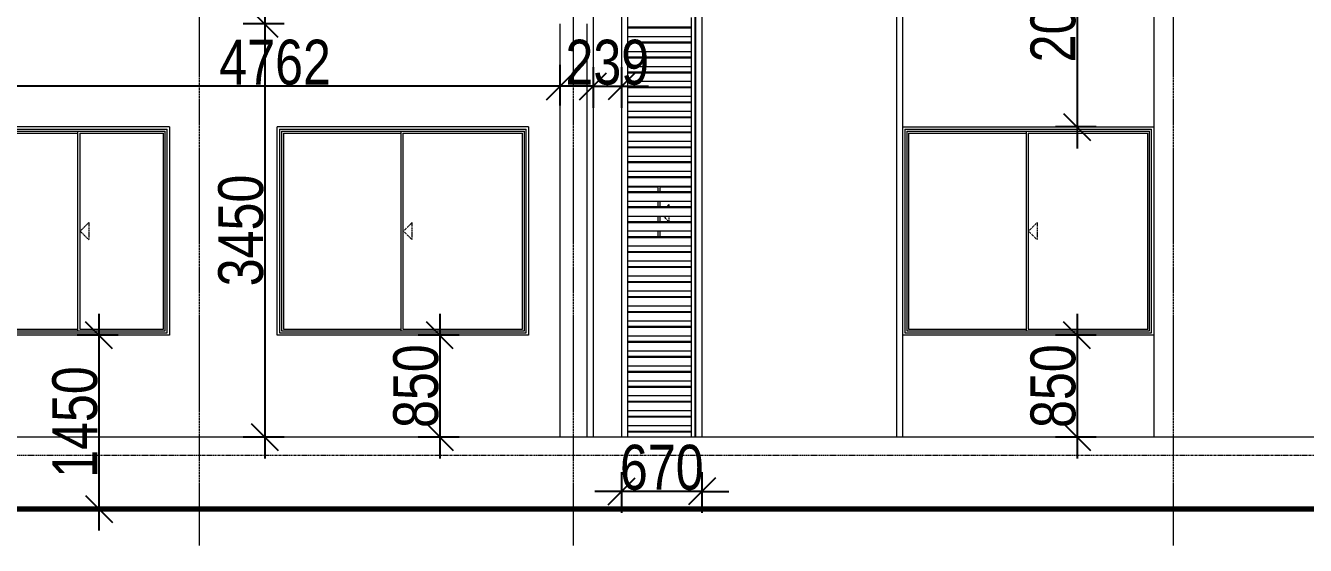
# Model space of a CAD drawing. Header units: millimetres. Extents: x -35190 to 411743, y -233114 to 23872.
# Drawn here: x 98985 to 109675, y -164512 to -160171 of the extents above; entities that cross this region are included whole.
import ezdxf

# ---------------------------------------------------------------- set-up
doc = ezdxf.new("R2010")
doc.units = ezdxf.units.MM
doc.linetypes.add('Centre', pattern=[31.75, 6.35, -4.7625, 15.875, -4.7625])
doc.linetypes.add('Grid Line', pattern=[22.225, 12.7, -3.175, 3.175, -3.175])
for name, color, linetype, lineweight in [('A-ANNO-DIMS', 211, 'Continuous', 9), ('A-DETL-WIDE', 214, 'Continuous', 70), ('A-FLOR-LEVL', 51, 'Continuous', 18), ('A-GLAZ', 151, 'Continuous', 18), ('A-GLAZ-CURT', 52, 'Continuous', 18), ('A-GLAZ-CWMG', 51, 'Continuous', 18), ('A-WALL', 113, 'Continuous', 18), ('Q-CASE', 31, 'Continuous', 18), ('S-GRID', 1, 'Continuous', 9)]:
    doc.layers.add(name, color=color, linetype=linetype, lineweight=lineweight)
doc.styles.add('Arial_3', font='arial.ttf', dxfattribs={"width": 0.8, "height": 375})
doc.dimstyles.new('main_4_5mm', dxfattribs={"dimscale": 304.8, "dimtxt": 382.597275, "dimasz": 0.738189, "dimexe": 0.590551, "dimexo": 0.0625, "dimgap": 0.024606, "dimtad": 1, "dimdec": 0, "dimzin": 0, "dimdsep": 46, "dimtxsty": 'Arial_3', "dimblk1": 'OBLIQUE', "dimblk2": 'OBLIQUE', "dimsah": 1, "dimcen": 0.09, "dimdle": 0.590551, "dimazin": 0, "dimtfac": 1, "dimtdec": 4, "dimtix": 1, "dimtmove": 0, "dimatfit": 3, "dimfxl": 0.590551, "dimfxlon": 1, "dimtvp": 1, "dimtolj": 1, "dimtzin": 0, "dimarcsym": 2})

# ---------------------------------------------------------------- blocks, each defined once
blk = doc.blocks.new('Sliding - 2L - SL2_1 X 1_8-V1-South')
at = {"layer": 'A-GLAZ'}
for p, q in [((34079, 3170), (34079, 1470)), ((34079, 3170), (36139, 3170)), ((34095, 3154), (34095, 1486)), ((34095, 3154), (36123, 3154)), ((34110, 3139), (34110, 1501)), ((34110, 3139), (35094, 3139)), ((35094, 1486), (35094, 3154)), ((35094, 1501), (35094, 3139)), ((35109, 3139), (35109, 1501)), ((35109, 3139), (36108, 3139)), ((36108, 1501), (36108, 3139)), ((36123, 1486), (36123, 3154)), ((36139, 1470), (36139, 3170)), ((34110, 1501), (35094, 1501)), ((35109, 1501), (36108, 1501)), ((34079, 1470), (36139, 1470)), ((34095, 1486), (36123, 1486))]:
    blk.add_line(p, q, dxfattribs=at)
at = {"layer": 'A-GLAZ', "linetype": 'Centre'}
for p, q in [((35113, 2320), (35183, 2391)), ((35183, 2391), (35183, 2249)), ((35113, 2320), (35183, 2249))]:
    blk.add_line(p, q, dxfattribs=at)
blk = doc.blocks.new('Sliding - 2L - SL2_1 X 1_8-V2-South')
at = {"layer": 'A-GLAZ'}
for p, q in [((30936, 3190), (28836, 3190)), ((28836, 1450), (28836, 3190)), ((28856, 3170), (28856, 1470)), ((28856, 3170), (30916, 3170)), ((28872, 3154), (28872, 1486)), ((28872, 3154), (30900, 3154)), ((28888, 3139), (28888, 1501)), ((28888, 3139), (29871, 3139)), ((29871, 1486), (29871, 3154)), ((29871, 1501), (29871, 3139)), ((29886, 3139), (29886, 1501)), ((29886, 3139), (30885, 3139)), ((30885, 1501), (30885, 3139)), ((30900, 1486), (30900, 3154)), ((30916, 1470), (30916, 3170)), ((30936, 3190), (30936, 1450)), ((28888, 1501), (29871, 1501)), ((29886, 1501), (30885, 1501)), ((30936, 1450), (28836, 1450)), ((28856, 1470), (30916, 1470)), ((28872, 1486), (30900, 1486))]:
    blk.add_line(p, q, dxfattribs=at)
at = {"layer": 'A-GLAZ', "linetype": 'Centre'}
for p, q in [((29890, 2320), (29961, 2391)), ((29961, 2391), (29961, 2249)), ((29890, 2320), (29961, 2249))]:
    blk.add_line(p, q, dxfattribs=at)
blk = doc.blocks.new('Sliding - 2L - SL1_5 X 1_8-V5-South')
at = {"layer": 'A-GLAZ'}
for p, q in [((27936, 3190), (26436, 3190)), ((26456, 3170), (26456, 1470)), ((26456, 3170), (27916, 3170)), ((26472, 3154), (26472, 1486)), ((26472, 3154), (27900, 3154)), ((26488, 3139), (26488, 1501)), ((26488, 3139), (27171, 3139)), ((27171, 1486), (27171, 3154)), ((27171, 1501), (27171, 3139)), ((27186, 3139), (27186, 1501)), ((27186, 3139), (27885, 3139)), ((27885, 1501), (27885, 3139)), ((27900, 1486), (27900, 3154)), ((27916, 1470), (27916, 3170)), ((27936, 3190), (27936, 1450)), ((26488, 1501), (27171, 1501)), ((27186, 1501), (27885, 1501)), ((27936, 1450), (26436, 1450)), ((26456, 1470), (27916, 1470)), ((26472, 1486), (27900, 1486))]:
    blk.add_line(p, q, dxfattribs=at)
at = {"layer": 'A-GLAZ', "linetype": 'Centre'}
for p, q in [((27190, 2320), (27261, 2391)), ((27261, 2391), (27261, 2249)), ((27190, 2320), (27261, 2249))]:
    blk.add_line(p, q, dxfattribs=at)
blk = doc.blocks.new('Casework 1 - Casework 1-478824-South')
at = {"layer": 'Q-CASE'}
for p, q in [((31474, 10690), (31474, 600)), ((31713, 10690), (31713, 600)), ((31763, 10690), (31763, 600)), ((32333, 600), (32333, 10690)), ((32383, 10690), (32383, 600)), ((34009, 10690), (34009, 600)), ((34059, 10690), (34059, 600)), ((36159, 10690), (36159, 600)), ((31424, 600), (31424, 4050)), ((34059, 3190), (36159, 3190)), ((36159, 1450), (34059, 1450)), ((42349, 600), (22274, 600)), ((22274, 0), (42349, 0))]:
    blk.add_line(p, q, dxfattribs=at)
blk = doc.blocks.new('grill panel - grill panel-V29-South')
at = {"layer": 'A-GLAZ-CURT'}
for p, q in [((32294, 647), (31763, 647)), ((32294, 647), (32294, 640)), ((32294, 640), (31763, 640)), ((32294, 640), (32294, 615))]:
    blk.add_line(p, q, dxfattribs=at)
blk = doc.blocks.new('grill panel - grill panel-V30-South')
at = {"layer": 'A-GLAZ-CURT'}
for p, q in [((32294, 772), (31763, 772)), ((32294, 765), (31763, 765)), ((32294, 772), (32294, 765)), ((32294, 765), (32294, 740)), ((32294, 693), (31763, 693))]:
    blk.add_line(p, q, dxfattribs=at)
blk = doc.blocks.new('Rectangular Mullion - 30mm Square-695041-South')
at = {"layer": 'A-GLAZ-CWMG'}
blk.add_line((32294, 605), (32294, 600), dxfattribs=at)
blk = doc.blocks.new('Rectangular Mullion - 30mm Square-695042-South')
at = {"layer": 'A-GLAZ-CWMG'}
for p, q in [((32294, 730), (32294, 647)), ((32294, 615), (32294, 605))]:
    blk.add_line(p, q, dxfattribs=at)
blk = doc.blocks.new('Sliding - 2L - SL_6-674563-South')
at = {"layer": 'A-GLAZ'}
for p, q in [((31763, 2689), (32018, 2689)), ((32018, 2647), (32018, 2693)), ((32018, 2647), (32018, 2689)), ((32033, 2689), (32033, 2647)), ((32033, 2689), (32294, 2689)), ((32018, 2522), (32018, 2568)), ((32018, 2522), (32018, 2568)), ((32033, 2568), (32033, 2522)), ((32018, 2397), (32018, 2443)), ((32018, 2397), (32018, 2443)), ((32033, 2443), (32033, 2397)), ((32018, 2272), (32018, 2318)), ((32018, 2272), (32018, 2318)), ((32033, 2318), (32033, 2272))]:
    blk.add_line(p, q, dxfattribs=at)
at = {"layer": 'A-GLAZ', "linetype": 'Centre'}
for p, q in [((32089, 2522), (32107, 2541)), ((32107, 2541), (32107, 2522)), ((32064, 2443), (32107, 2399)), ((32107, 2443), (32107, 2399))]:
    blk.add_line(p, q, dxfattribs=at)
blk = doc.blocks.new('_Oblique')
at = {"color": 0, "linetype": 'ByBlock', "lineweight": -2}
blk.add_line((-0.5, -0.5), (0.5, 0.5), dxfattribs=at)
blk = doc.blocks.new('*D2219')
at = {"layer": 'A-ANNO-DIMS', "color": 0, "lineweight": -2, "transparency": 16777216}
for p, q in [((107768, -158827), (107768, -161197)), ((107929, -159007), (107588, -159007)), ((107929, -161017), (107588, -161017))]:
    blk.add_line(p, q, dxfattribs=at)
at = {"layer": 'Defpoints', "color": 0, "transparency": 16777216}
for p in [(107948, -159007), (107768, -161017), (107948, -161017)]:
    blk.add_point(p, dxfattribs=at)
at = {"layer": 'A-ANNO-DIMS', "color": 0, "lineweight": -2, "transparency": 16777216, "xscale": 224.9999999999999, "yscale": 224.9999999999999, "zscale": 224.9999999999999}
for p, rotation in [((107768, -159007), 90), ((107768, -161017), 270)]:
    blk.add_blockref('_Oblique', p, dxfattribs=dict(at, rotation=rotation))
at = {"layer": 'A-ANNO-DIMS', "color": 0, "transparency": 16777216, "insert": (107569, -160012), "char_height": 375, "width": 991.69, "attachment_point": 5, "rotation": 90, "style": 'Arial_3'}
blk.add_mtext('\\A1;2010', dxfattribs=at)
blk = doc.blocks.new('*D2222')
at = {"layer": 'A-ANNO-DIMS', "color": 0, "lineweight": -2, "transparency": 16777216}
for p, q in [((107768, -162577), (107768, -163787)), ((107929, -162757), (107588, -162757)), ((107929, -163607), (107588, -163607))]:
    blk.add_line(p, q, dxfattribs=at)
at = {"layer": 'Defpoints', "color": 0, "transparency": 16777216}
for p in [(107948, -162757), (107768, -163607), (107948, -163607)]:
    blk.add_point(p, dxfattribs=at)
at = {"layer": 'A-ANNO-DIMS', "color": 0, "lineweight": -2, "transparency": 16777216, "xscale": 224.9999999999999, "yscale": 224.9999999999999, "zscale": 224.9999999999999}
for p, rotation in [((107768, -162757), 90), ((107768, -163607), 270)]:
    blk.add_blockref('_Oblique', p, dxfattribs=dict(at, rotation=rotation))
at = {"layer": 'A-ANNO-DIMS', "color": 0, "transparency": 16777216, "insert": (107569, -163182), "char_height": 375, "width": 743.77, "attachment_point": 5, "rotation": 90, "style": 'Arial_3'}
blk.add_mtext('\\A1;850', dxfattribs=at)
blk = doc.blocks.new('*D2224')
at = {"layer": 'A-ANNO-DIMS', "color": 0, "lineweight": -2, "transparency": 16777216}
for p, q in [((103964, -163900), (103964, -164241)), ((104634, -163900), (104634, -164241)), ((103964, -164061), (103739, -164061)), ((104634, -164061), (103964, -164061)), ((104634, -164061), (104859, -164061))]:
    blk.add_line(p, q, dxfattribs=at)
at = {"layer": 'Defpoints', "color": 0, "transparency": 16777216}
for p in [(103964, -163881), (104634, -163881), (103964, -164061)]:
    blk.add_point(p, dxfattribs=at)
at = {"layer": 'A-ANNO-DIMS', "color": 0, "lineweight": -2, "transparency": 16777216, "xscale": 224.9999999999999, "yscale": 224.9999999999999, "zscale": 224.9999999999999}
blk.add_blockref('_Oblique', (103964, -164061), dxfattribs=at)
at = {"layer": 'A-ANNO-DIMS', "color": 0, "lineweight": -2, "transparency": 16777216, "xscale": 224.9999999999999, "yscale": 224.9999999999999, "zscale": 224.9999999999999, "rotation": 180}
blk.add_blockref('_Oblique', (104634, -164061), dxfattribs=at)
at = {"layer": 'A-ANNO-DIMS', "color": 0, "transparency": 16777216, "insert": (104299, -163862), "char_height": 375, "width": 743.77, "attachment_point": 5, "style": 'Arial_3'}
blk.add_mtext('\\A1;670', dxfattribs=at)
blk = doc.blocks.new('*D2225')
at = {"layer": 'A-ANNO-DIMS', "color": 0, "lineweight": -2, "transparency": 16777216}
for p, q in [((103725, -160517), (103725, -160858)), ((103964, -160517), (103964, -160858)), ((103725, -160678), (103500, -160678)), ((103725, -160678), (103964, -160678)), ((103964, -160678), (104189, -160678))]:
    blk.add_line(p, q, dxfattribs=at)
at = {"layer": 'Defpoints', "color": 0, "transparency": 16777216}
for p in [(103725, -160498), (103964, -160498), (103964, -160678)]:
    blk.add_point(p, dxfattribs=at)
at = {"layer": 'A-ANNO-DIMS', "color": 0, "lineweight": -2, "transparency": 16777216, "xscale": 224.9999999999999, "yscale": 224.9999999999999, "zscale": 224.9999999999999}
blk.add_blockref('_Oblique', (103725, -160678), dxfattribs=at)
at = {"layer": 'A-ANNO-DIMS', "color": 0, "lineweight": -2, "transparency": 16777216, "xscale": 224.9999999999999, "yscale": 224.9999999999999, "zscale": 224.9999999999999, "rotation": 180}
blk.add_blockref('_Oblique', (103964, -160678), dxfattribs=at)
at = {"layer": 'A-ANNO-DIMS', "color": 0, "transparency": 16777216, "insert": (103844, -160479), "char_height": 375, "width": 743.77, "attachment_point": 5, "style": 'Arial_3'}
blk.add_mtext('\\A1;239', dxfattribs=at)
blk = doc.blocks.new('*D2226')
at = {"layer": 'A-ANNO-DIMS', "color": 0, "lineweight": -2, "transparency": 16777216}
for p, q in [((100983, -159977), (100983, -163787)), ((101144, -160157), (100803, -160157)), ((101144, -163607), (100803, -163607))]:
    blk.add_line(p, q, dxfattribs=at)
at = {"layer": 'Defpoints', "color": 0, "transparency": 16777216}
for p in [(101163, -160157), (100983, -163607), (101163, -163607)]:
    blk.add_point(p, dxfattribs=at)
at = {"layer": 'A-ANNO-DIMS', "color": 0, "lineweight": -2, "transparency": 16777216, "xscale": 224.9999999999999, "yscale": 224.9999999999999, "zscale": 224.9999999999999}
for p, rotation in [((100983, -160157), 90), ((100983, -163607), 270)]:
    blk.add_blockref('_Oblique', p, dxfattribs=dict(at, rotation=rotation))
at = {"layer": 'A-ANNO-DIMS', "color": 0, "transparency": 16777216, "insert": (100784, -161882), "char_height": 375, "width": 991.69, "attachment_point": 5, "rotation": 90, "style": 'Arial_3'}
blk.add_mtext('\\A1;3450', dxfattribs=at)
blk = doc.blocks.new('*D2227')
at = {"layer": 'A-ANNO-DIMS', "color": 0, "lineweight": -2, "transparency": 16777216}
for p, q in [((102445, -162577), (102445, -163787)), ((102606, -162757), (102265, -162757)), ((102606, -163607), (102265, -163607))]:
    blk.add_line(p, q, dxfattribs=at)
at = {"layer": 'Defpoints', "color": 0, "transparency": 16777216}
for p in [(102625, -162757), (102445, -163607), (102625, -163607)]:
    blk.add_point(p, dxfattribs=at)
at = {"layer": 'A-ANNO-DIMS', "color": 0, "lineweight": -2, "transparency": 16777216, "xscale": 224.9999999999999, "yscale": 224.9999999999999, "zscale": 224.9999999999999}
for p, rotation in [((102445, -162757), 90), ((102445, -163607), 270)]:
    blk.add_blockref('_Oblique', p, dxfattribs=dict(at, rotation=rotation))
at = {"layer": 'A-ANNO-DIMS', "color": 0, "transparency": 16777216, "insert": (102246, -163182), "char_height": 375, "width": 743.77, "attachment_point": 5, "rotation": 90, "style": 'Arial_3'}
blk.add_mtext('\\A1;850', dxfattribs=at)
blk = doc.blocks.new('*D2228')
at = {"layer": 'A-ANNO-DIMS', "color": 0, "lineweight": -2, "transparency": 16777216}
for p, q in [((99597, -162577), (99597, -164387)), ((99758, -162757), (99417, -162757)), ((99758, -164207), (99417, -164207))]:
    blk.add_line(p, q, dxfattribs=at)
at = {"layer": 'Defpoints', "color": 0, "transparency": 16777216}
for p in [(99777, -162757), (99597, -164207), (99777, -164207)]:
    blk.add_point(p, dxfattribs=at)
at = {"layer": 'A-ANNO-DIMS', "color": 0, "lineweight": -2, "transparency": 16777216, "xscale": 224.9999999999999, "yscale": 224.9999999999999, "zscale": 224.9999999999999}
for p, rotation in [((99597, -162757), 90), ((99597, -164207), 270)]:
    blk.add_blockref('_Oblique', p, dxfattribs=dict(at, rotation=rotation))
at = {"layer": 'A-ANNO-DIMS', "color": 0, "transparency": 16777216, "insert": (99398, -163482), "char_height": 375, "width": 991.69, "attachment_point": 5, "rotation": 90, "style": 'Arial_3'}
blk.add_mtext('\\A1;1450', dxfattribs=at)
blk = doc.blocks.new('*D2230')
at = {"layer": 'A-ANNO-DIMS', "color": 0, "lineweight": -2, "transparency": 16777216}
for p, q in [((98687, -160839), (98687, -160498)), ((103450, -160839), (103450, -160498)), ((103630, -160678), (98507, -160678))]:
    blk.add_line(p, q, dxfattribs=at)
at = {"layer": 'Defpoints', "color": 0, "transparency": 16777216}
for p in [(98687, -160678), (98687, -160858), (103450, -160858)]:
    blk.add_point(p, dxfattribs=at)
at = {"layer": 'A-ANNO-DIMS', "color": 0, "lineweight": -2, "transparency": 16777216, "xscale": 224.9999999999999, "yscale": 224.9999999999999, "zscale": 224.9999999999999, "rotation": 180}
blk.add_blockref('_Oblique', (98687, -160678), dxfattribs=at)
at = {"layer": 'A-ANNO-DIMS', "color": 0, "lineweight": -2, "transparency": 16777216, "xscale": 224.9999999999999, "yscale": 224.9999999999999, "zscale": 224.9999999999999}
blk.add_blockref('_Oblique', (103450, -160678), dxfattribs=at)
at = {"layer": 'A-ANNO-DIMS', "color": 0, "transparency": 16777216, "insert": (101069, -160479), "char_height": 375, "width": 991.69, "attachment_point": 5, "style": 'Arial_3'}
blk.add_mtext('\\A1;4762', dxfattribs=at)

msp = doc.modelspace()

# ---------------------------------------------------------------- linework, layer by layer
at = {"layer": 'A-DETL-WIDE'}
msp.add_line((57575.8, -164207.1), (121524.9, -164207.1), dxfattribs=at)
at = {"layer": 'A-FLOR-LEVL', "linetype": 'Centre', "lineweight": 9}
for p, q in [((55656.4, -163757.1), (118808.8, -163757.1)), ((55656.4, -164207.1), (118808.8, -164207.1))]:
    msp.add_line(p, q, dxfattribs=at)
at = {"layer": 'A-WALL'}
for p, q in [((104574.9, -153517.1), (104574.9, -163607.1)), ((103449.9, -163607.1), (103449.9, -160157.1))]:
    msp.add_line(p, q, dxfattribs=at)
at = {"layer": 'S-GRID', "linetype": 'Grid Line'}
for p, q in [((100437.4, -164511.9), (100437.4, -146078.5)), ((103562.4, -164511.9), (103562.4, -146078.5)), ((108574.9, -164511.9), (108574.9, -146078.5))]:
    msp.add_line(p, q, dxfattribs=at)

# ---------------------------------------------------------------- block references
at = {"layer": 'A-GLAZ', "linetype": 'Centre'}
for name in ['Sliding - 2L - SL1_5 X 1_8-V5-South', 'Sliding - 2L - SL2_1 X 1_8-V2-South', 'Sliding - 2L - SL2_1 X 1_8-V1-South', 'Sliding - 2L - SL_6-674563-South']:
    msp.add_blockref(name, (72251, -164207.1), dxfattribs=at)
at = {"layer": 'A-GLAZ-CURT'}
for name, p in [('grill panel - grill panel-V30-South', (72251, -160957.1)), ('grill panel - grill panel-V30-South', (72251, -161082.1)), ('grill panel - grill panel-V30-South', (72251, -161207.1)), ('grill panel - grill panel-V30-South', (72251, -161332.1)), ('grill panel - grill panel-V30-South', (72251, -161457.1)), ('grill panel - grill panel-V30-South', (72251, -161582.1)), ('grill panel - grill panel-V30-South', (72251, -161707.1)), ('grill panel - grill panel-V30-South', (72251, -161832.1)), ('grill panel - grill panel-V30-South', (72251, -161957.1)), ('grill panel - grill panel-V30-South', (72251, -162082.1)), ('grill panel - grill panel-V30-South', (72251, -162207.1)), ('grill panel - grill panel-V30-South', (72251, -162332.1)), ('grill panel - grill panel-V30-South', (72251, -162457.1)), ('grill panel - grill panel-V30-South', (72251, -162582.1)), ('grill panel - grill panel-V30-South', (72251, -162707.1)), ('grill panel - grill panel-V30-South', (72251, -162832.1)), ('grill panel - grill panel-V30-South', (72251, -162957.1)), ('grill panel - grill panel-V30-South', (72251, -163082.1)), ('grill panel - grill panel-V30-South', (72251, -163207.1)), ('grill panel - grill panel-V30-South', (72251, -163332.1)), ('grill panel - grill panel-V30-South', (72251, -163457.1)), ('grill panel - grill panel-V30-South', (72251, -163582.1)), ('grill panel - grill panel-V30-South', (72251, -163707.1)), ('grill panel - grill panel-V30-South', (72251, -163832.1)), ('grill panel - grill panel-V30-South', (72251, -163957.1)), ('grill panel - grill panel-V30-South', (72251, -164082.1)), ('grill panel - grill panel-V30-South', (72251, -164207.1)), ('grill panel - grill panel-V29-South', (72251, -164207.1))]:
    msp.add_blockref(name, p, dxfattribs=at)
at = {"layer": 'A-GLAZ-CWMG'}
for name, p in [('Rectangular Mullion - 30mm Square-695042-South', (72251, -160832.1)), ('Rectangular Mullion - 30mm Square-695042-South', (72251, -160957.1)), ('Rectangular Mullion - 30mm Square-695042-South', (72251, -161082.1)), ('Rectangular Mullion - 30mm Square-695042-South', (72251, -161207.1)), ('Rectangular Mullion - 30mm Square-695042-South', (72251, -161332.1)), ('Rectangular Mullion - 30mm Square-695042-South', (72251, -161457.1)), ('Rectangular Mullion - 30mm Square-695042-South', (72251, -161582.1)), ('Rectangular Mullion - 30mm Square-695042-South', (72251, -161707.1)), ('Rectangular Mullion - 30mm Square-695042-South', (72251, -161832.1)), ('Rectangular Mullion - 30mm Square-695042-South', (72251, -161957.1)), ('Rectangular Mullion - 30mm Square-695042-South', (72251, -162082.1)), ('Rectangular Mullion - 30mm Square-695042-South', (72251, -162207.1)), ('Rectangular Mullion - 30mm Square-695042-South', (72251, -162332.1)), ('Rectangular Mullion - 30mm Square-695042-South', (72251, -162457.1)), ('Rectangular Mullion - 30mm Square-695042-South', (72251, -162582.1)), ('Rectangular Mullion - 30mm Square-695042-South', (72251, -162707.1)), ('Rectangular Mullion - 30mm Square-695042-South', (72251, -162832.1)), ('Rectangular Mullion - 30mm Square-695042-South', (72251, -162957.1)), ('Rectangular Mullion - 30mm Square-695042-South', (72251, -163082.1)), ('Rectangular Mullion - 30mm Square-695042-South', (72251, -163207.1)), ('Rectangular Mullion - 30mm Square-695042-South', (72251, -163332.1)), ('Rectangular Mullion - 30mm Square-695042-South', (72251, -163457.1)), ('Rectangular Mullion - 30mm Square-695042-South', (72251, -163582.1)), ('Rectangular Mullion - 30mm Square-695042-South', (72251, -163707.1)), ('Rectangular Mullion - 30mm Square-695042-South', (72251, -163832.1)), ('Rectangular Mullion - 30mm Square-695042-South', (72251, -163957.1)), ('Rectangular Mullion - 30mm Square-695042-South', (72251, -164082.1)), ('Rectangular Mullion - 30mm Square-695042-South', (72251, -164207.1)), ('Rectangular Mullion - 30mm Square-695041-South', (72251, -164207.1))]:
    msp.add_blockref(name, p, dxfattribs=at)
at = {"layer": 'Q-CASE'}
msp.add_blockref('Casework 1 - Casework 1-478824-South', (72251, -164207.1), dxfattribs=at)

# ---------------------------------------------------------------- dimensions: what is measured, and where the dimension line sits
at = {"layer": 'A-ANNO-DIMS'}
for base, p1, p2, override, picture, middle in [((107767.9, -161017.1), (107947.9, -159007.1), (107947.9, -161017.1), {"dimpost": '<>', "dimfxl": 2010}, '*D2219', (107569, -160012.1)), ((100983.2, -163607.1), (101163.2, -160157.1), (101163.2, -163607.1), {"dimpost": '<>', "dimfxl": 3450}, '*D2226', (100784.1, -161882.1)), ((99597.4, -164207.1), (99777.4, -162757.1), (99777.4, -164207.1), {"dimpost": '<>', "dimfxl": 1450}, '*D2228', (99398.4, -163482.1)), ((102445.1, -163607.1), (102625.1, -162757.1), (102625.1, -163607.1), {"dimpost": '<>', "dimfxl": 850}, '*D2227', (102246.2, -163182.1)), ((107767.9, -163607.1), (107947.9, -162757.1), (107947.9, -163607.1), {"dimpost": '<>', "dimfxl": 850}, '*D2222', (107569, -163182.1))]:
    dim = msp.add_linear_dim(base=base, p1=p1, p2=p2, angle=90, dimstyle='main_4_5mm', override=override, dxfattribs=at)
    dim.commit()
    dim.dimension.update_dxf_attribs({"geometry": picture, "text_midpoint": middle})
for base, p1, p2, override, picture, middle in [((98687.3825008, -160677.5973026), (103449.8825008, -160857.5973026), (98687.3825008, -160857.5973026), {"dimpost": '<>', "dimfxl": 4762.5}, '*D2230', (101068.6325008, -160478.6324322)), ((103963.9, -160677.6), (103724.9, -160497.6), (103963.9, -160497.6), {"dimpost": '<>', "dimfxl": 239}, '*D2225', (103844.4, -160478.5)), ((103963.9, -164060.7), (104633.9, -163880.7), (103963.9, -163880.7), {"dimpost": '<>', "dimfxl": 670}, '*D2224', (104298.9, -163861.8))]:
    dim = msp.add_linear_dim(base=base, p1=p1, p2=p2, dimstyle='main_4_5mm', override=override, dxfattribs=at)
    dim.commit()
    dim.dimension.update_dxf_attribs({"geometry": picture, "text_midpoint": middle})

doc.saveas('drawing.dxf')
